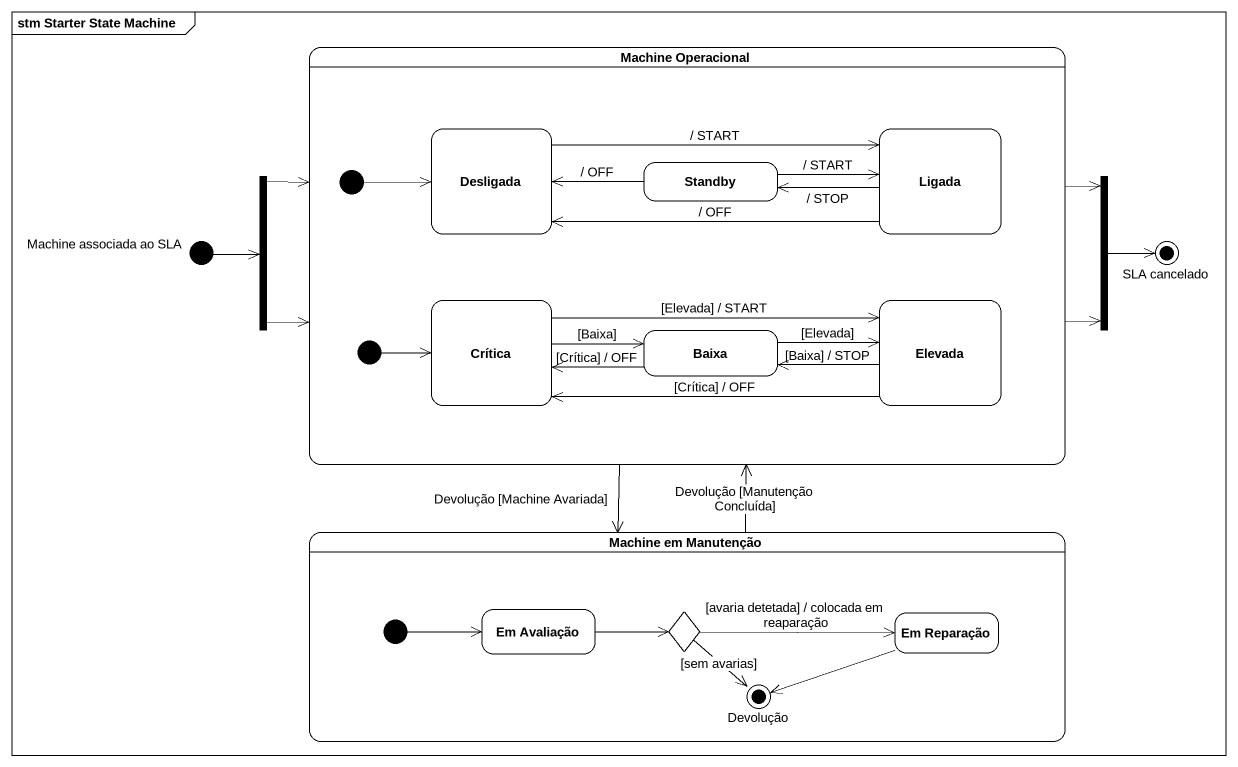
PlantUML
@startuml
mainframe stm Starter State Machine
hide empty description
state "Machine Operacional" as Machine_Operacional {
  state Desligada
  state Ligada
  state initial1 <<start>>
  state Standby
  state Crítica
  state Elevada
  state initial2 <<start>>
  state Baixa
}
state fork1 <<fork>>
state fork2 <<join>>
state "Machine associada ao SLA" as Machine_associada_ao_SLA <<start>>
state "SLA cancelado" as SLA_cancelado <<end>>
state "Machine em Manutenção" as Machine_em_Manutenção {
  state "Em Avaliação" as Em_Avaliação
  state choice1 <<choice>>
  state "Em Reparação" as Em_Reparação
  state Devolução <<end>>
  [*] -right-> Em_Avaliação
}
Machine_Operacional -right-> fork2
Machine_Operacional -right-> fork2
Machine_Operacional --> Machine_em_Manutenção : Devolução [Machine Avariada]
Desligada -right-> Ligada : / START
Ligada -left-> Desligada : / OFF
Ligada -left-> Standby : / STOP
fork1 -right-> Machine_Operacional
fork1 -right-> Machine_Operacional
initial1 -right-> Desligada
Standby -left-> Desligada : / OFF
Standby -right-> Ligada : / START
fork2 -right-> SLA_cancelado
Machine_associada_ao_SLA -right-> fork1
Crítica -right-> Elevada : [Elevada] / START
Crítica -right-> Baixa : [Baixa]
Elevada -left-> Crítica : [Crítica] / OFF
Elevada -left-> Baixa : [Baixa] / STOP
initial2 -right-> Crítica
Baixa -left-> Crítica : [Crítica] / OFF
Baixa -right-> Elevada : [Elevada]
Machine_em_Manutenção -up-> Machine_Operacional : Devolução [Manutenção Concluída]
Em_Avaliação -right-> choice1
choice1 -right-> Em_Reparação : [avaria detetada] / colocada em reaparação
choice1 --> Devolução : [sem avarias]
Em_Reparação -left-> Devolução
@enduml
